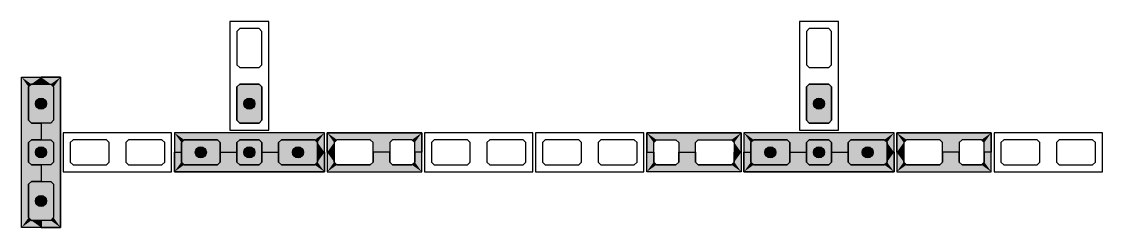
# Model space of a CAD drawing. Extents: x -1.9 to 86, y -1.6 to 60.9.
# Drawn here: x 54.47 to 62.25, y 29.05 to 30.53 of the extents above; entities that cross this region are included whole.
import ezdxf

# ---------------------------------------------------------------- set-up
doc = ezdxf.new("R2010")
doc.units = 0
doc.header["$MEASUREMENT"] = 0
for name, color, linetype in [('PENA_01', 1, 'CONTINUOUS'), ('PENA_02', 2, 'CONTINUOUS'), ('PENA_03', 3, 'CONTINUOUS'), ('PENA_11', 252, 'CONTINUOUS'), ('PENA_19', 240, 'CONTINUOUS'), ('PENA_21', 100, 'CONTINUOUS')]:
    doc.layers.add(name, color=color, linetype=linetype)

msp = doc.modelspace()

# ---------------------------------------------------------------- linework, layer by layer
at = {"layer": 'PENA_01', "linetype": 'Continuous'}
for points in [[(56.181558, 30.196109), (56.201558, 30.216109), (56.201558, 30.456109), (56.181558, 30.476109), (56.041558, 30.476109), (56.021558, 30.456109), (56.021558, 30.216109), (56.041558, 30.196109), (56.181558, 30.196109)], [(60.281558, 30.196109), (60.301558, 30.216109), (60.301558, 30.456109), (60.281558, 30.476109), (60.141558, 30.476109), (60.121558, 30.456109), (60.121558, 30.216109), (60.141558, 30.196109), (60.281558, 30.196109)], [(54.681558, 30.076109), (54.701558, 30.056109), (54.701558, 29.816109), (54.681558, 29.796109), (54.541558, 29.796109), (54.521558, 29.816109), (54.521558, 30.056109), (54.541558, 30.076109), (54.681558, 30.076109)], [(56.181558, 29.796109), (56.201558, 29.816109), (56.201558, 30.056109), (56.181558, 30.076109), (56.041558, 30.076109), (56.021558, 30.056109), (56.021558, 29.816109), (56.041558, 29.796109), (56.181558, 29.796109)], [(60.281558, 29.796109), (60.301558, 29.816109), (60.301558, 30.056109), (60.281558, 30.076109), (60.141558, 30.076109), (60.121558, 30.056109), (60.121558, 29.816109), (60.141558, 29.796109), (60.281558, 29.796109)], [(54.681558, 29.676109), (54.701558, 29.656109), (54.701558, 29.516109), (54.681558, 29.496109), (54.541558, 29.496109), (54.521558, 29.516109), (54.521558, 29.656109), (54.541558, 29.676109), (54.681558, 29.676109)], [(55.101558, 29.656109), (55.081558, 29.676109), (54.841558, 29.676109), (54.821558, 29.656109), (54.821558, 29.516109), (54.841558, 29.496109), (55.081558, 29.496109), (55.101558, 29.516109), (55.101558, 29.656109)], [(55.501558, 29.656109), (55.481558, 29.676109), (55.241558, 29.676109), (55.221558, 29.656109), (55.221558, 29.516109), (55.241558, 29.496109), (55.481558, 29.496109), (55.501558, 29.516109), (55.501558, 29.656109)], [(55.621558, 29.516109), (55.641558, 29.496109), (55.881558, 29.496109), (55.901558, 29.516109), (55.901558, 29.656109), (55.881558, 29.676109), (55.641558, 29.676109), (55.621558, 29.656109), (55.621558, 29.516109)], [(56.021558, 29.516109), (56.041558, 29.496109), (56.181558, 29.496109), (56.201558, 29.516109), (56.201558, 29.656109), (56.181558, 29.676109), (56.041558, 29.676109), (56.021558, 29.656109), (56.021558, 29.516109)], [(56.321558, 29.516109), (56.341558, 29.496109), (56.581558, 29.496109), (56.601558, 29.516109), (56.601558, 29.656109), (56.581558, 29.676109), (56.341558, 29.676109), (56.321558, 29.656109), (56.321558, 29.516109)], [(56.981558, 29.676109), (56.741558, 29.676109), (56.721558, 29.656109), (56.721558, 29.516109), (56.741558, 29.496109), (56.981558, 29.496109), (57.001558, 29.516109), (57.001558, 29.656109), (56.981558, 29.676109)], [(57.281558, 29.676109), (57.141558, 29.676109), (57.121558, 29.656109), (57.121558, 29.516109), (57.141558, 29.496109), (57.281558, 29.496109), (57.301558, 29.516109), (57.301558, 29.656109), (57.281558, 29.676109)], [(57.701558, 29.656109), (57.681558, 29.676109), (57.441558, 29.676109), (57.421558, 29.656109), (57.421558, 29.516109), (57.441558, 29.496109), (57.681558, 29.496109), (57.701558, 29.516109), (57.701558, 29.656109)], [(58.101558, 29.656109), (58.081558, 29.676109), (57.841558, 29.676109), (57.821558, 29.656109), (57.821558, 29.516109), (57.841558, 29.496109), (58.081558, 29.496109), (58.101558, 29.516109), (58.101558, 29.656109)], [(58.501558, 29.656109), (58.481558, 29.676109), (58.241558, 29.676109), (58.221558, 29.656109), (58.221558, 29.516109), (58.241558, 29.496109), (58.481558, 29.496109), (58.501558, 29.516109), (58.501558, 29.656109)], [(58.901558, 29.656109), (58.881558, 29.676109), (58.641558, 29.676109), (58.621558, 29.656109), (58.621558, 29.516109), (58.641558, 29.496109), (58.881558, 29.496109), (58.901558, 29.516109), (58.901558, 29.656109)], [(59.041558, 29.676109), (59.181558, 29.676109), (59.201558, 29.656109), (59.201558, 29.516109), (59.181558, 29.496109), (59.041558, 29.496109), (59.021558, 29.516109), (59.021558, 29.656109), (59.041558, 29.676109)], [(59.341558, 29.676109), (59.581558, 29.676109), (59.601558, 29.656109), (59.601558, 29.516109), (59.581558, 29.496109), (59.341558, 29.496109), (59.321558, 29.516109), (59.321558, 29.656109), (59.341558, 29.676109)], [(59.721558, 29.516109), (59.741558, 29.496109), (59.981558, 29.496109), (60.001558, 29.516109), (60.001558, 29.656109), (59.981558, 29.676109), (59.741558, 29.676109), (59.721558, 29.656109), (59.721558, 29.516109)], [(60.121558, 29.516109), (60.141558, 29.496109), (60.281558, 29.496109), (60.301558, 29.516109), (60.301558, 29.656109), (60.281558, 29.676109), (60.141558, 29.676109), (60.121558, 29.656109), (60.121558, 29.516109)], [(60.421558, 29.516109), (60.441558, 29.496109), (60.681558, 29.496109), (60.701558, 29.516109), (60.701558, 29.656109), (60.681558, 29.676109), (60.441558, 29.676109), (60.421558, 29.656109), (60.421558, 29.516109)], [(61.081558, 29.676109), (60.841558, 29.676109), (60.821558, 29.656109), (60.821558, 29.516109), (60.841558, 29.496109), (61.081558, 29.496109), (61.101558, 29.516109), (61.101558, 29.656109), (61.081558, 29.676109)], [(61.381558, 29.676109), (61.241558, 29.676109), (61.221558, 29.656109), (61.221558, 29.516109), (61.241558, 29.496109), (61.381558, 29.496109), (61.401558, 29.516109), (61.401558, 29.656109), (61.381558, 29.676109)], [(61.801558, 29.656109), (61.781558, 29.676109), (61.541558, 29.676109), (61.521558, 29.656109), (61.521558, 29.516109), (61.541558, 29.496109), (61.781558, 29.496109), (61.801558, 29.516109), (61.801558, 29.656109)], [(62.201558, 29.656109), (62.181558, 29.676109), (61.941558, 29.676109), (61.921558, 29.656109), (61.921558, 29.516109), (61.941558, 29.496109), (62.181558, 29.496109), (62.201558, 29.516109), (62.201558, 29.656109)], [(54.681558, 29.376109), (54.701558, 29.356109), (54.701558, 29.116109), (54.681558, 29.096109), (54.541558, 29.096109), (54.521558, 29.116109), (54.521558, 29.356109), (54.541558, 29.376109), (54.681558, 29.376109)]]:
    msp.add_lwpolyline(points, dxfattribs=at)
at = {"layer": 'PENA_02', "linetype": 'Continuous'}
for p, q in [((54.471558, 29.046109), (54.471558, 30.126109)), ((54.471558, 30.126109), (54.751558, 30.126109)), ((54.751558, 30.126109), (54.751558, 29.046109)), ((56.651558, 29.726109), (55.571558, 29.726109)), ((55.571558, 29.726109), (55.571558, 29.446109)), ((56.651558, 29.446109), (56.651558, 29.726109)), ((60.751558, 29.726109), (59.671558, 29.726109)), ((59.671558, 29.726109), (59.671558, 29.446109)), ((60.751558, 29.446109), (60.751558, 29.726109)), ((55.571558, 29.446109), (56.651558, 29.446109)), ((59.671558, 29.446109), (60.751558, 29.446109)), ((54.751558, 29.046109), (54.471558, 29.046109))]:
    msp.add_line(p, q, dxfattribs=at)
for points in [[(56.251558, 29.746109), (56.251558, 30.526109), (55.971558, 30.526109), (55.971558, 29.746109), (56.251558, 29.746109)], [(60.351558, 29.746109), (60.351558, 30.526109), (60.071558, 30.526109), (60.071558, 29.746109), (60.351558, 29.746109)], [(55.551558, 29.726109), (54.771558, 29.726109), (54.771558, 29.446109), (55.551558, 29.446109), (55.551558, 29.726109)], [(57.351558, 29.726109), (56.671558, 29.726109), (56.671558, 29.446109), (57.351558, 29.446109), (57.351558, 29.726109)], [(58.151558, 29.726109), (57.371558, 29.726109), (57.371558, 29.446109), (58.151558, 29.446109), (58.151558, 29.726109)], [(58.951558, 29.726109), (58.171558, 29.726109), (58.171558, 29.446109), (58.951558, 29.446109), (58.951558, 29.726109)], [(58.971558, 29.726109), (59.651558, 29.726109), (59.651558, 29.446109), (58.971558, 29.446109), (58.971558, 29.726109)], [(61.451558, 29.726109), (60.771558, 29.726109), (60.771558, 29.446109), (61.451558, 29.446109), (61.451558, 29.726109)], [(62.251558, 29.726109), (61.471558, 29.726109), (61.471558, 29.446109), (62.251558, 29.446109), (62.251558, 29.726109)]]:
    msp.add_lwpolyline(points, dxfattribs=at)
at = {"layer": 'PENA_03', "linetype": 'Continuous'}
for points in [[(54.541558, 29.796109), (54.521558, 29.816109), (54.521558, 30.056109), (54.541558, 30.076109), (54.681558, 30.076109), (54.701558, 30.056109), (54.701558, 29.816109), (54.681558, 29.796109), (54.541558, 29.796109)], [(56.041558, 29.796109), (56.021558, 29.816109), (56.021558, 30.056109), (56.041558, 30.076109), (56.181558, 30.076109), (56.201558, 30.056109), (56.201558, 29.816109), (56.181558, 29.796109), (56.041558, 29.796109)], [(60.141558, 29.796109), (60.121558, 29.816109), (60.121558, 30.056109), (60.141558, 30.076109), (60.281558, 30.076109), (60.301558, 30.056109), (60.301558, 29.816109), (60.281558, 29.796109), (60.141558, 29.796109)], [(54.701558, 29.516109), (54.681558, 29.496109), (54.541558, 29.496109), (54.521558, 29.516109), (54.521558, 29.656109), (54.541558, 29.676109), (54.681558, 29.676109), (54.701558, 29.656109), (54.701558, 29.516109)], [(55.901558, 29.516109), (55.881558, 29.496109), (55.641558, 29.496109), (55.621558, 29.516109), (55.621558, 29.656109), (55.641558, 29.676109), (55.881558, 29.676109), (55.901558, 29.656109), (55.901558, 29.516109)], [(56.201558, 29.516109), (56.181558, 29.496109), (56.041558, 29.496109), (56.021558, 29.516109), (56.021558, 29.656109), (56.041558, 29.676109), (56.181558, 29.676109), (56.201558, 29.656109), (56.201558, 29.516109)], [(56.601558, 29.516109), (56.581558, 29.496109), (56.341558, 29.496109), (56.321558, 29.516109), (56.321558, 29.656109), (56.341558, 29.676109), (56.581558, 29.676109), (56.601558, 29.656109), (56.601558, 29.516109)], [(60.001558, 29.516109), (59.981558, 29.496109), (59.741558, 29.496109), (59.721558, 29.516109), (59.721558, 29.656109), (59.741558, 29.676109), (59.981558, 29.676109), (60.001558, 29.656109), (60.001558, 29.516109)], [(60.301558, 29.516109), (60.281558, 29.496109), (60.141558, 29.496109), (60.121558, 29.516109), (60.121558, 29.656109), (60.141558, 29.676109), (60.281558, 29.676109), (60.301558, 29.656109), (60.301558, 29.516109)], [(60.701558, 29.516109), (60.681558, 29.496109), (60.441558, 29.496109), (60.421558, 29.516109), (60.421558, 29.656109), (60.441558, 29.676109), (60.681558, 29.676109), (60.701558, 29.656109), (60.701558, 29.516109)], [(54.541558, 29.096109), (54.521558, 29.116109), (54.521558, 29.356109), (54.541558, 29.376109), (54.681558, 29.376109), (54.701558, 29.356109), (54.701558, 29.116109), (54.681558, 29.096109), (54.541558, 29.096109)]]:
    msp.add_lwpolyline(points, dxfattribs=at)
for centre in [(54.611558, 29.936109), (56.111558, 29.936109), (60.211558, 29.936109), (54.611558, 29.586109), (55.761558, 29.586109), (56.111558, 29.586109), (56.461558, 29.586109), (59.861558, 29.586109), (60.211558, 29.586109), (60.561558, 29.586109), (54.611558, 29.236109)]:
    msp.add_circle(centre, 0.04, dxfattribs=at)
for points in [[(54.651558, 29.936109), (54.591558, 29.97075), (54.57397, 29.94979)], [(54.651558, 29.936109), (54.618504, 29.975501), (54.591558, 29.97075)], [(54.651558, 29.936109), (54.6422, 29.96182), (54.618504, 29.975501)], [(56.151558, 29.936109), (56.091558, 29.97075), (56.07397, 29.94979)], [(56.151558, 29.936109), (56.118504, 29.975501), (56.091558, 29.97075)], [(56.151558, 29.936109), (56.1422, 29.96182), (56.118504, 29.975501)], [(60.251558, 29.936109), (60.191558, 29.97075), (60.17397, 29.94979)], [(60.251558, 29.936109), (60.218504, 29.975501), (60.191558, 29.97075)], [(60.251558, 29.936109), (60.2422, 29.96182), (60.218504, 29.975501)], [(54.651558, 29.936109), (54.57397, 29.94979), (54.57397, 29.922428)], [(54.651558, 29.936109), (54.57397, 29.922428), (54.591558, 29.901468)], [(54.651558, 29.936109), (54.591558, 29.901468), (54.618504, 29.896716)], [(54.651558, 29.936109), (54.618504, 29.896716), (54.6422, 29.910397)], [(54.651558, 29.936109), (54.6422, 29.910397), (54.651558, 29.936109)], [(56.151558, 29.936109), (56.07397, 29.94979), (56.07397, 29.922428)], [(56.151558, 29.936109), (56.07397, 29.922428), (56.091558, 29.901468)], [(56.151558, 29.936109), (56.091558, 29.901468), (56.118504, 29.896716)], [(56.151558, 29.936109), (56.118504, 29.896716), (56.1422, 29.910397)], [(56.151558, 29.936109), (56.1422, 29.910397), (56.151558, 29.936109)], [(60.251558, 29.936109), (60.17397, 29.94979), (60.17397, 29.922428)], [(60.251558, 29.936109), (60.17397, 29.922428), (60.191558, 29.901468)], [(60.251558, 29.936109), (60.191558, 29.901468), (60.218504, 29.896716)], [(60.251558, 29.936109), (60.218504, 29.896716), (60.2422, 29.910397)], [(60.251558, 29.936109), (60.2422, 29.910397), (60.251558, 29.936109)], [(54.651558, 29.586109), (54.591558, 29.62075), (54.57397, 29.59979)], [(54.651558, 29.586109), (54.57397, 29.59979), (54.57397, 29.572428)], [(54.651558, 29.586109), (54.57397, 29.572428), (54.591558, 29.551468)], [(54.651558, 29.586109), (54.618504, 29.625501), (54.591558, 29.62075)], [(54.651558, 29.586109), (54.591558, 29.551468), (54.618504, 29.546716)], [(54.651558, 29.586109), (54.6422, 29.61182), (54.618504, 29.625501)], [(54.651558, 29.586109), (54.618504, 29.546716), (54.6422, 29.560397)], [(54.651558, 29.586109), (54.6422, 29.560397), (54.651558, 29.586109)], [(55.801558, 29.586109), (55.741558, 29.62075), (55.72397, 29.59979)], [(55.801558, 29.586109), (55.72397, 29.59979), (55.72397, 29.572428)], [(55.801558, 29.586109), (55.72397, 29.572428), (55.741558, 29.551468)], [(55.801558, 29.586109), (55.768504, 29.625501), (55.741558, 29.62075)], [(55.801558, 29.586109), (55.741558, 29.551468), (55.768504, 29.546716)], [(55.801558, 29.586109), (55.7922, 29.61182), (55.768504, 29.625501)], [(55.801558, 29.586109), (55.768504, 29.546716), (55.7922, 29.560397)], [(55.801558, 29.586109), (55.7922, 29.560397), (55.801558, 29.586109)], [(56.151558, 29.586109), (56.091558, 29.62075), (56.07397, 29.59979)], [(56.151558, 29.586109), (56.07397, 29.59979), (56.07397, 29.572428)], [(56.151558, 29.586109), (56.07397, 29.572428), (56.091558, 29.551468)], [(56.151558, 29.586109), (56.118504, 29.625501), (56.091558, 29.62075)], [(56.151558, 29.586109), (56.091558, 29.551468), (56.118504, 29.546716)], [(56.151558, 29.586109), (56.1422, 29.61182), (56.118504, 29.625501)], [(56.151558, 29.586109), (56.118504, 29.546716), (56.1422, 29.560397)], [(56.151558, 29.586109), (56.1422, 29.560397), (56.151558, 29.586109)], [(56.501558, 29.586109), (56.441558, 29.62075), (56.42397, 29.59979)], [(56.501558, 29.586109), (56.42397, 29.59979), (56.42397, 29.572428)], [(56.501558, 29.586109), (56.42397, 29.572428), (56.441558, 29.551468)], [(56.501558, 29.586109), (56.468504, 29.625501), (56.441558, 29.62075)], [(56.501558, 29.586109), (56.441558, 29.551468), (56.468504, 29.546716)], [(56.501558, 29.586109), (56.4922, 29.61182), (56.468504, 29.625501)], [(56.501558, 29.586109), (56.468504, 29.546716), (56.4922, 29.560397)], [(56.501558, 29.586109), (56.4922, 29.560397), (56.501558, 29.586109)], [(59.901558, 29.586109), (59.841558, 29.62075), (59.82397, 29.59979)], [(59.901558, 29.586109), (59.82397, 29.59979), (59.82397, 29.572428)], [(59.901558, 29.586109), (59.82397, 29.572428), (59.841558, 29.551468)], [(59.901558, 29.586109), (59.868504, 29.625501), (59.841558, 29.62075)], [(59.901558, 29.586109), (59.841558, 29.551468), (59.868504, 29.546716)], [(59.901558, 29.586109), (59.8922, 29.61182), (59.868504, 29.625501)], [(59.901558, 29.586109), (59.868504, 29.546716), (59.8922, 29.560397)], [(59.901558, 29.586109), (59.8922, 29.560397), (59.901558, 29.586109)], [(60.251558, 29.586109), (60.191558, 29.62075), (60.17397, 29.59979)], [(60.251558, 29.586109), (60.17397, 29.59979), (60.17397, 29.572428)], [(60.251558, 29.586109), (60.17397, 29.572428), (60.191558, 29.551468)], [(60.251558, 29.586109), (60.218504, 29.625501), (60.191558, 29.62075)], [(60.251558, 29.586109), (60.191558, 29.551468), (60.218504, 29.546716)], [(60.251558, 29.586109), (60.2422, 29.61182), (60.218504, 29.625501)], [(60.251558, 29.586109), (60.218504, 29.546716), (60.2422, 29.560397)], [(60.251558, 29.586109), (60.2422, 29.560397), (60.251558, 29.586109)], [(60.601558, 29.586109), (60.541558, 29.62075), (60.52397, 29.59979)], [(60.601558, 29.586109), (60.52397, 29.59979), (60.52397, 29.572428)], [(60.601558, 29.586109), (60.52397, 29.572428), (60.541558, 29.551468)], [(60.601558, 29.586109), (60.568504, 29.625501), (60.541558, 29.62075)], [(60.601558, 29.586109), (60.541558, 29.551468), (60.568504, 29.546716)], [(60.601558, 29.586109), (60.5922, 29.61182), (60.568504, 29.625501)], [(60.601558, 29.586109), (60.568504, 29.546716), (60.5922, 29.560397)], [(60.601558, 29.586109), (60.5922, 29.560397), (60.601558, 29.586109)], [(54.651558, 29.236109), (54.591558, 29.27075), (54.57397, 29.24979)], [(54.651558, 29.236109), (54.618504, 29.275501), (54.591558, 29.27075)], [(54.651558, 29.236109), (54.6422, 29.26182), (54.618504, 29.275501)], [(54.651558, 29.236109), (54.57397, 29.24979), (54.57397, 29.222428)], [(54.651558, 29.236109), (54.57397, 29.222428), (54.591558, 29.201468)], [(54.651558, 29.236109), (54.591558, 29.201468), (54.618504, 29.196716)], [(54.651558, 29.236109), (54.618504, 29.196716), (54.6422, 29.210397)], [(54.651558, 29.236109), (54.6422, 29.210397), (54.651558, 29.236109)]]:
    msp.add_solid(points, dxfattribs=at)
at = {"layer": 'PENA_11', "linetype": 'Continuous'}
for points in [[(54.541558, 29.796109), (54.521558, 30.056109), (54.541558, 30.076109)], [(54.541558, 29.796109), (54.521558, 29.816109), (54.521558, 30.056109)], [(54.541558, 29.796109), (54.541558, 30.076109), (54.681558, 30.076109)], [(54.541558, 29.796109), (54.681558, 30.076109), (54.701558, 30.056109)], [(54.541558, 29.796109), (54.701558, 30.056109), (54.701558, 29.816109)], [(56.041558, 29.796109), (56.021558, 30.056109), (56.041558, 30.076109)], [(56.041558, 29.796109), (56.021558, 29.816109), (56.021558, 30.056109)], [(56.041558, 29.796109), (56.041558, 30.076109), (56.181558, 30.076109)], [(56.041558, 29.796109), (56.181558, 30.076109), (56.201558, 30.056109)], [(56.041558, 29.796109), (56.201558, 30.056109), (56.201558, 29.816109)], [(60.141558, 29.796109), (60.121558, 30.056109), (60.141558, 30.076109)], [(60.141558, 29.796109), (60.121558, 29.816109), (60.121558, 30.056109)], [(60.141558, 29.796109), (60.141558, 30.076109), (60.281558, 30.076109)], [(60.141558, 29.796109), (60.281558, 30.076109), (60.301558, 30.056109)], [(60.141558, 29.796109), (60.301558, 30.056109), (60.301558, 29.816109)], [(54.541558, 29.796109), (54.701558, 29.816109), (54.681558, 29.796109)], [(56.041558, 29.796109), (56.201558, 29.816109), (56.181558, 29.796109)], [(60.141558, 29.796109), (60.301558, 29.816109), (60.281558, 29.796109)], [(54.541558, 29.796109), (54.681558, 29.796109), (54.541558, 29.796109)], [(56.041558, 29.796109), (56.181558, 29.796109), (56.041558, 29.796109)], [(60.141558, 29.796109), (60.281558, 29.796109), (60.141558, 29.796109)], [(54.701558, 29.516109), (54.521558, 29.656109), (54.541558, 29.676109)], [(54.701558, 29.516109), (54.521558, 29.516109), (54.521558, 29.656109)], [(54.701558, 29.516109), (54.541558, 29.676109), (54.681558, 29.676109)], [(54.701558, 29.516109), (54.681558, 29.676109), (54.701558, 29.656109)], [(54.701558, 29.516109), (54.701558, 29.656109), (54.701558, 29.516109)], [(55.901558, 29.516109), (55.621558, 29.656109), (55.641558, 29.676109)], [(55.901558, 29.516109), (55.621558, 29.516109), (55.621558, 29.656109)], [(55.901558, 29.516109), (55.641558, 29.676109), (55.881558, 29.676109)], [(55.901558, 29.516109), (55.881558, 29.676109), (55.901558, 29.656109)], [(55.901558, 29.516109), (55.901558, 29.656109), (55.901558, 29.516109)], [(56.201558, 29.516109), (56.021558, 29.656109), (56.041558, 29.676109)], [(56.201558, 29.516109), (56.021558, 29.516109), (56.021558, 29.656109)], [(56.201558, 29.516109), (56.041558, 29.676109), (56.181558, 29.676109)], [(56.201558, 29.516109), (56.181558, 29.676109), (56.201558, 29.656109)], [(56.201558, 29.516109), (56.201558, 29.656109), (56.201558, 29.516109)], [(56.601558, 29.516109), (56.321558, 29.656109), (56.341558, 29.676109)], [(56.601558, 29.516109), (56.321558, 29.516109), (56.321558, 29.656109)], [(56.601558, 29.516109), (56.341558, 29.676109), (56.581558, 29.676109)], [(56.601558, 29.516109), (56.581558, 29.676109), (56.601558, 29.656109)], [(56.601558, 29.516109), (56.601558, 29.656109), (56.601558, 29.516109)], [(60.001558, 29.516109), (59.721558, 29.656109), (59.741558, 29.676109)], [(60.001558, 29.516109), (59.721558, 29.516109), (59.721558, 29.656109)], [(60.001558, 29.516109), (59.741558, 29.676109), (59.981558, 29.676109)], [(60.001558, 29.516109), (59.981558, 29.676109), (60.001558, 29.656109)], [(60.001558, 29.516109), (60.001558, 29.656109), (60.001558, 29.516109)], [(60.301558, 29.516109), (60.121558, 29.656109), (60.141558, 29.676109)], [(60.301558, 29.516109), (60.121558, 29.516109), (60.121558, 29.656109)], [(60.301558, 29.516109), (60.141558, 29.676109), (60.281558, 29.676109)], [(60.301558, 29.516109), (60.281558, 29.676109), (60.301558, 29.656109)], [(60.301558, 29.516109), (60.301558, 29.656109), (60.301558, 29.516109)], [(60.701558, 29.516109), (60.421558, 29.656109), (60.441558, 29.676109)], [(60.701558, 29.516109), (60.421558, 29.516109), (60.421558, 29.656109)], [(60.701558, 29.516109), (60.441558, 29.676109), (60.681558, 29.676109)], [(60.701558, 29.516109), (60.681558, 29.676109), (60.701558, 29.656109)], [(60.701558, 29.516109), (60.701558, 29.656109), (60.701558, 29.516109)], [(54.701558, 29.516109), (54.541558, 29.496109), (54.521558, 29.516109)], [(54.701558, 29.516109), (54.681558, 29.496109), (54.541558, 29.496109)], [(55.901558, 29.516109), (55.641558, 29.496109), (55.621558, 29.516109)], [(55.901558, 29.516109), (55.881558, 29.496109), (55.641558, 29.496109)], [(56.201558, 29.516109), (56.041558, 29.496109), (56.021558, 29.516109)], [(56.201558, 29.516109), (56.181558, 29.496109), (56.041558, 29.496109)], [(56.601558, 29.516109), (56.341558, 29.496109), (56.321558, 29.516109)], [(56.601558, 29.516109), (56.581558, 29.496109), (56.341558, 29.496109)], [(60.001558, 29.516109), (59.741558, 29.496109), (59.721558, 29.516109)], [(60.001558, 29.516109), (59.981558, 29.496109), (59.741558, 29.496109)], [(60.301558, 29.516109), (60.141558, 29.496109), (60.121558, 29.516109)], [(60.301558, 29.516109), (60.281558, 29.496109), (60.141558, 29.496109)], [(60.701558, 29.516109), (60.441558, 29.496109), (60.421558, 29.516109)], [(60.701558, 29.516109), (60.681558, 29.496109), (60.441558, 29.496109)], [(54.541558, 29.096109), (54.521558, 29.356109), (54.541558, 29.376109)], [(54.541558, 29.096109), (54.521558, 29.116109), (54.521558, 29.356109)], [(54.541558, 29.096109), (54.541558, 29.376109), (54.681558, 29.376109)], [(54.541558, 29.096109), (54.681558, 29.376109), (54.701558, 29.356109)], [(54.541558, 29.096109), (54.701558, 29.356109), (54.701558, 29.116109)], [(54.541558, 29.096109), (54.701558, 29.116109), (54.681558, 29.096109)], [(54.541558, 29.096109), (54.681558, 29.096109), (54.541558, 29.096109)]]:
    msp.add_solid(points, dxfattribs=at)
at = {"layer": 'PENA_19', "linetype": 'Continuous'}
for points in [[(54.611558, 30.126109), (54.611558, 30.076109), (54.541558, 30.076109), (54.521558, 30.056109), (54.521558, 29.816109), (54.541558, 29.796109), (54.611558, 29.796109), (54.611558, 29.676109), (54.541558, 29.676109), (54.521558, 29.656109), (54.521558, 29.516109), (54.541558, 29.496109), (54.611558, 29.496109), (54.611558, 29.376109), (54.541558, 29.376109), (54.521558, 29.356109), (54.521558, 29.116109), (54.541558, 29.096109), (54.611558, 29.096109), (54.611558, 29.046109), (54.471558, 29.046109), (54.471558, 30.126109), (54.611558, 30.126109)], [(54.611558, 30.126109), (54.611558, 30.076109), (54.681558, 30.076109), (54.701558, 30.056109), (54.701558, 29.816109), (54.681558, 29.796109), (54.611558, 29.796109), (54.611558, 29.676109), (54.681558, 29.676109), (54.701558, 29.656109), (54.701558, 29.516109), (54.681558, 29.496109), (54.611558, 29.496109), (54.611558, 29.376109), (54.681558, 29.376109), (54.701558, 29.356109), (54.701558, 29.116109), (54.681558, 29.096109), (54.611558, 29.096109), (54.611558, 29.046109), (54.751558, 29.046109), (54.751558, 30.126109), (54.611558, 30.126109)], [(55.571558, 29.586109), (55.621558, 29.586109), (55.621558, 29.656109), (55.641558, 29.676109), (55.881558, 29.676109), (55.901558, 29.656109), (55.901558, 29.586109), (56.021558, 29.586109), (56.021558, 29.656109), (56.041558, 29.676109), (56.181558, 29.676109), (56.201558, 29.656109), (56.201558, 29.586109), (56.321558, 29.586109), (56.321558, 29.656109), (56.341558, 29.676109), (56.581558, 29.676109), (56.601558, 29.656109), (56.601558, 29.586109), (56.651558, 29.586109), (56.651558, 29.726109), (55.571558, 29.726109), (55.571558, 29.586109)], [(59.671558, 29.586109), (59.721558, 29.586109), (59.721558, 29.656109), (59.741558, 29.676109), (59.981558, 29.676109), (60.001558, 29.656109), (60.001558, 29.586109), (60.121558, 29.586109), (60.121558, 29.656109), (60.141558, 29.676109), (60.281558, 29.676109), (60.301558, 29.656109), (60.301558, 29.586109), (60.421558, 29.586109), (60.421558, 29.656109), (60.441558, 29.676109), (60.681558, 29.676109), (60.701558, 29.656109), (60.701558, 29.586109), (60.751558, 29.586109), (60.751558, 29.726109), (59.671558, 29.726109), (59.671558, 29.586109)], [(55.571558, 29.586109), (55.621558, 29.586109), (55.621558, 29.516109), (55.641558, 29.496109), (55.881558, 29.496109), (55.901558, 29.516109), (55.901558, 29.586109), (56.021558, 29.586109), (56.021558, 29.516109), (56.041558, 29.496109), (56.181558, 29.496109), (56.201558, 29.516109), (56.201558, 29.586109), (56.321558, 29.586109), (56.321558, 29.516109), (56.341558, 29.496109), (56.581558, 29.496109), (56.601558, 29.516109), (56.601558, 29.586109), (56.651558, 29.586109), (56.651558, 29.446109), (55.571558, 29.446109), (55.571558, 29.586109)], [(59.671558, 29.586109), (59.721558, 29.586109), (59.721558, 29.516109), (59.741558, 29.496109), (59.981558, 29.496109), (60.001558, 29.516109), (60.001558, 29.586109), (60.121558, 29.586109), (60.121558, 29.516109), (60.141558, 29.496109), (60.281558, 29.496109), (60.301558, 29.516109), (60.301558, 29.586109), (60.421558, 29.586109), (60.421558, 29.516109), (60.441558, 29.496109), (60.681558, 29.496109), (60.701558, 29.516109), (60.701558, 29.586109), (60.751558, 29.586109), (60.751558, 29.446109), (59.671558, 29.446109), (59.671558, 29.586109)]]:
    msp.add_lwpolyline(points, dxfattribs=at)
for points in [[(54.541558, 30.076109), (54.521558, 30.056109), (54.471558, 30.126109)], [(54.541558, 30.076109), (54.471558, 30.126109), (54.611558, 30.126109)], [(54.471558, 30.126109), (54.521558, 30.056109), (54.471558, 29.046109)], [(54.541558, 30.076109), (54.611558, 30.126109), (54.611558, 30.076109)], [(54.611558, 30.126109), (54.681558, 30.076109), (54.751558, 30.126109)], [(54.611558, 30.126109), (54.611558, 30.076109), (54.681558, 30.076109)], [(54.751558, 30.126109), (54.681558, 30.076109), (54.701558, 30.056109)], [(54.751558, 30.126109), (54.701558, 30.056109), (54.751558, 29.046109)], [(54.471558, 29.046109), (54.521558, 30.056109), (54.521558, 29.116109)], [(54.521558, 29.116109), (54.521558, 30.056109), (54.521558, 29.816109)], [(54.751558, 29.046109), (54.701558, 30.056109), (54.701558, 29.816109)], [(54.521558, 29.816109), (54.521558, 29.116109), (54.521558, 29.656109)], [(54.541558, 29.796109), (54.521558, 29.656109), (54.521558, 29.816109)], [(54.701558, 29.656109), (54.701558, 29.816109), (54.681558, 29.796109)], [(54.751558, 29.046109), (54.701558, 29.816109), (54.701558, 29.656109)], [(54.541558, 29.676109), (54.521558, 29.656109), (54.541558, 29.796109)], [(54.541558, 29.676109), (54.541558, 29.796109), (54.611558, 29.796109)], [(54.541558, 29.676109), (54.611558, 29.796109), (54.611558, 29.676109)], [(54.681558, 29.796109), (54.611558, 29.796109), (54.681558, 29.676109)], [(54.611558, 29.796109), (54.611558, 29.676109), (54.681558, 29.676109)], [(54.701558, 29.656109), (54.681558, 29.796109), (54.681558, 29.676109)], [(56.651558, 29.726109), (55.571558, 29.726109), (55.641558, 29.676109)], [(55.571558, 29.726109), (55.571558, 29.586109), (55.621558, 29.586109)], [(55.571558, 29.726109), (55.621558, 29.586109), (55.621558, 29.656109)], [(55.571558, 29.726109), (55.621558, 29.656109), (55.641558, 29.676109)], [(56.651558, 29.726109), (55.641558, 29.676109), (55.881558, 29.676109)], [(56.651558, 29.726109), (55.881558, 29.676109), (56.041558, 29.676109)], [(56.651558, 29.726109), (56.041558, 29.676109), (56.181558, 29.676109)], [(56.651558, 29.726109), (56.181558, 29.676109), (56.201558, 29.656109)], [(56.651558, 29.726109), (56.201558, 29.656109), (56.341558, 29.676109)], [(56.651558, 29.726109), (56.341558, 29.676109), (56.581558, 29.676109)], [(56.651558, 29.726109), (56.581558, 29.676109), (56.601558, 29.656109)], [(56.651558, 29.726109), (56.601558, 29.656109), (56.651558, 29.586109)], [(60.751558, 29.726109), (59.671558, 29.726109), (59.741558, 29.676109)], [(59.671558, 29.726109), (59.671558, 29.586109), (59.721558, 29.586109)], [(59.671558, 29.726109), (59.721558, 29.586109), (59.721558, 29.656109)], [(59.671558, 29.726109), (59.721558, 29.656109), (59.741558, 29.676109)], [(60.751558, 29.726109), (59.741558, 29.676109), (59.981558, 29.676109)], [(60.751558, 29.726109), (59.981558, 29.676109), (60.141558, 29.676109)], [(60.751558, 29.726109), (60.141558, 29.676109), (60.281558, 29.676109)], [(60.751558, 29.726109), (60.281558, 29.676109), (60.301558, 29.656109)], [(60.751558, 29.726109), (60.301558, 29.656109), (60.441558, 29.676109)], [(60.751558, 29.726109), (60.441558, 29.676109), (60.681558, 29.676109)], [(60.751558, 29.726109), (60.681558, 29.676109), (60.701558, 29.656109)], [(60.751558, 29.726109), (60.701558, 29.656109), (60.751558, 29.586109)], [(54.521558, 29.656109), (54.521558, 29.116109), (54.521558, 29.516109)], [(54.701558, 29.516109), (54.751558, 29.046109), (54.701558, 29.656109)], [(55.901558, 29.656109), (56.041558, 29.676109), (55.881558, 29.676109)], [(55.901558, 29.656109), (56.021558, 29.656109), (56.041558, 29.676109)], [(55.901558, 29.656109), (55.901558, 29.586109), (56.021558, 29.586109)], [(55.901558, 29.656109), (56.021558, 29.586109), (56.021558, 29.656109)], [(56.201558, 29.656109), (56.321558, 29.656109), (56.341558, 29.676109)], [(56.201558, 29.656109), (56.201558, 29.586109), (56.321558, 29.586109)], [(56.201558, 29.656109), (56.321558, 29.586109), (56.321558, 29.656109)], [(56.651558, 29.586109), (56.601558, 29.656109), (56.601558, 29.586109)], [(60.001558, 29.656109), (60.141558, 29.676109), (59.981558, 29.676109)], [(60.001558, 29.656109), (60.121558, 29.656109), (60.141558, 29.676109)], [(60.001558, 29.656109), (60.001558, 29.586109), (60.121558, 29.586109)], [(60.001558, 29.656109), (60.121558, 29.586109), (60.121558, 29.656109)], [(60.301558, 29.656109), (60.421558, 29.656109), (60.441558, 29.676109)], [(60.301558, 29.656109), (60.301558, 29.586109), (60.421558, 29.586109)], [(60.301558, 29.656109), (60.421558, 29.586109), (60.421558, 29.656109)], [(60.751558, 29.586109), (60.701558, 29.656109), (60.701558, 29.586109)], [(55.571558, 29.446109), (55.571558, 29.586109), (55.621558, 29.586109)], [(55.571558, 29.446109), (55.621558, 29.586109), (55.621558, 29.516109)], [(55.901558, 29.516109), (55.901558, 29.586109), (56.021558, 29.586109)], [(55.901558, 29.516109), (56.021558, 29.586109), (56.021558, 29.516109)], [(56.201558, 29.516109), (56.201558, 29.586109), (56.321558, 29.586109)], [(56.201558, 29.516109), (56.321558, 29.586109), (56.321558, 29.516109)], [(56.651558, 29.446109), (56.601558, 29.516109), (56.651558, 29.586109)], [(56.651558, 29.586109), (56.601558, 29.516109), (56.601558, 29.586109)], [(59.671558, 29.446109), (59.671558, 29.586109), (59.721558, 29.586109)], [(59.671558, 29.446109), (59.721558, 29.586109), (59.721558, 29.516109)], [(60.001558, 29.516109), (60.001558, 29.586109), (60.121558, 29.586109)], [(60.001558, 29.516109), (60.121558, 29.586109), (60.121558, 29.516109)], [(60.301558, 29.516109), (60.301558, 29.586109), (60.421558, 29.586109)], [(60.301558, 29.516109), (60.421558, 29.586109), (60.421558, 29.516109)], [(60.751558, 29.446109), (60.701558, 29.516109), (60.751558, 29.586109)], [(60.751558, 29.586109), (60.701558, 29.516109), (60.701558, 29.586109)], [(54.521558, 29.116109), (54.521558, 29.356109), (54.521558, 29.516109)], [(54.541558, 29.496109), (54.521558, 29.356109), (54.521558, 29.516109)], [(54.541558, 29.496109), (54.541558, 29.376109), (54.521558, 29.356109)], [(54.611558, 29.496109), (54.541558, 29.376109), (54.541558, 29.496109)], [(54.611558, 29.496109), (54.611558, 29.376109), (54.541558, 29.376109)], [(54.611558, 29.496109), (54.681558, 29.376109), (54.681558, 29.496109)], [(54.681558, 29.376109), (54.611558, 29.496109), (54.611558, 29.376109)], [(54.681558, 29.496109), (54.701558, 29.356109), (54.701558, 29.516109)], [(54.681558, 29.376109), (54.701558, 29.356109), (54.681558, 29.496109)], [(54.701558, 29.356109), (54.751558, 29.046109), (54.701558, 29.516109)], [(55.571558, 29.446109), (55.621558, 29.516109), (55.641558, 29.496109)], [(56.651558, 29.446109), (55.571558, 29.446109), (55.641558, 29.496109)], [(56.651558, 29.446109), (55.641558, 29.496109), (55.881558, 29.496109)], [(55.901558, 29.516109), (56.041558, 29.496109), (55.881558, 29.496109)], [(56.651558, 29.446109), (55.881558, 29.496109), (56.041558, 29.496109)], [(55.901558, 29.516109), (56.021558, 29.516109), (56.041558, 29.496109)], [(56.651558, 29.446109), (56.041558, 29.496109), (56.181558, 29.496109)], [(56.651558, 29.446109), (56.181558, 29.496109), (56.201558, 29.516109)], [(56.651558, 29.446109), (56.201558, 29.516109), (56.341558, 29.496109)], [(56.201558, 29.516109), (56.321558, 29.516109), (56.341558, 29.496109)], [(56.651558, 29.446109), (56.341558, 29.496109), (56.581558, 29.496109)], [(56.651558, 29.446109), (56.581558, 29.496109), (56.601558, 29.516109)], [(59.671558, 29.446109), (59.721558, 29.516109), (59.741558, 29.496109)], [(60.751558, 29.446109), (59.671558, 29.446109), (59.741558, 29.496109)], [(60.751558, 29.446109), (59.741558, 29.496109), (59.981558, 29.496109)], [(60.001558, 29.516109), (60.141558, 29.496109), (59.981558, 29.496109)], [(60.751558, 29.446109), (59.981558, 29.496109), (60.141558, 29.496109)], [(60.001558, 29.516109), (60.121558, 29.516109), (60.141558, 29.496109)], [(60.751558, 29.446109), (60.141558, 29.496109), (60.281558, 29.496109)], [(60.751558, 29.446109), (60.281558, 29.496109), (60.301558, 29.516109)], [(60.751558, 29.446109), (60.301558, 29.516109), (60.441558, 29.496109)], [(60.301558, 29.516109), (60.421558, 29.516109), (60.441558, 29.496109)], [(60.751558, 29.446109), (60.441558, 29.496109), (60.681558, 29.496109)], [(60.751558, 29.446109), (60.681558, 29.496109), (60.701558, 29.516109)], [(54.751558, 29.046109), (54.701558, 29.356109), (54.701558, 29.116109)], [(54.541558, 29.096109), (54.471558, 29.046109), (54.521558, 29.116109)], [(54.751558, 29.046109), (54.701558, 29.116109), (54.681558, 29.096109)], [(54.611558, 29.046109), (54.471558, 29.046109), (54.541558, 29.096109)], [(54.611558, 29.096109), (54.611558, 29.046109), (54.541558, 29.096109)], [(54.751558, 29.046109), (54.681558, 29.096109), (54.611558, 29.096109)], [(54.751558, 29.046109), (54.611558, 29.096109), (54.611558, 29.046109)]]:
    msp.add_solid(points, dxfattribs=at)
at = {"layer": 'PENA_21', "linetype": 'Continuous'}
for points in [[(57.351558, 29.586109), (57.301558, 29.586109), (57.301558, 29.656109), (57.281558, 29.676109), (57.141558, 29.676109), (57.121558, 29.656109), (57.121558, 29.586109), (57.001558, 29.586109), (57.001558, 29.656109), (56.981558, 29.676109), (56.741558, 29.676109), (56.721558, 29.656109), (56.721558, 29.586109), (56.671558, 29.586109), (56.671558, 29.726109), (57.351558, 29.726109), (57.351558, 29.586109)], [(58.971558, 29.586109), (59.021558, 29.586109), (59.021558, 29.656109), (59.041558, 29.676109), (59.181558, 29.676109), (59.201558, 29.656109), (59.201558, 29.586109), (59.321558, 29.586109), (59.321558, 29.656109), (59.341558, 29.676109), (59.581558, 29.676109), (59.601558, 29.656109), (59.601558, 29.586109), (59.651558, 29.586109), (59.651558, 29.726109), (58.971558, 29.726109), (58.971558, 29.586109)], [(61.451558, 29.586109), (61.401558, 29.586109), (61.401558, 29.656109), (61.381558, 29.676109), (61.241558, 29.676109), (61.221558, 29.656109), (61.221558, 29.586109), (61.101558, 29.586109), (61.101558, 29.656109), (61.081558, 29.676109), (60.841558, 29.676109), (60.821558, 29.656109), (60.821558, 29.586109), (60.771558, 29.586109), (60.771558, 29.726109), (61.451558, 29.726109), (61.451558, 29.586109)], [(57.351558, 29.586109), (57.301558, 29.586109), (57.301558, 29.516109), (57.281558, 29.496109), (57.141558, 29.496109), (57.121558, 29.516109), (57.121558, 29.586109), (57.001558, 29.586109), (57.001558, 29.516109), (56.981558, 29.496109), (56.741558, 29.496109), (56.721558, 29.516109), (56.721558, 29.586109), (56.671558, 29.586109), (56.671558, 29.446109), (57.351558, 29.446109), (57.351558, 29.586109)], [(58.971558, 29.586109), (59.021558, 29.586109), (59.021558, 29.516109), (59.041558, 29.496109), (59.181558, 29.496109), (59.201558, 29.516109), (59.201558, 29.586109), (59.321558, 29.586109), (59.321558, 29.516109), (59.341558, 29.496109), (59.581558, 29.496109), (59.601558, 29.516109), (59.601558, 29.586109), (59.651558, 29.586109), (59.651558, 29.446109), (58.971558, 29.446109), (58.971558, 29.586109)], [(61.451558, 29.586109), (61.401558, 29.586109), (61.401558, 29.516109), (61.381558, 29.496109), (61.241558, 29.496109), (61.221558, 29.516109), (61.221558, 29.586109), (61.101558, 29.586109), (61.101558, 29.516109), (61.081558, 29.496109), (60.841558, 29.496109), (60.821558, 29.516109), (60.821558, 29.586109), (60.771558, 29.586109), (60.771558, 29.446109), (61.451558, 29.446109), (61.451558, 29.586109)]]:
    msp.add_lwpolyline(points, dxfattribs=at)
for points in [[(57.351558, 29.726109), (56.741558, 29.676109), (56.671558, 29.726109)], [(56.741558, 29.676109), (56.721558, 29.656109), (56.671558, 29.726109)], [(56.671558, 29.726109), (56.721558, 29.656109), (56.671558, 29.586109)], [(56.981558, 29.676109), (56.741558, 29.676109), (57.351558, 29.726109)], [(57.001558, 29.656109), (56.981558, 29.676109), (57.351558, 29.726109)], [(57.351558, 29.726109), (57.141558, 29.676109), (57.001558, 29.656109)], [(57.351558, 29.726109), (57.281558, 29.676109), (57.141558, 29.676109)], [(57.351558, 29.726109), (57.301558, 29.656109), (57.281558, 29.676109)], [(57.351558, 29.726109), (57.351558, 29.586109), (57.301558, 29.586109)], [(57.351558, 29.726109), (57.301558, 29.586109), (57.301558, 29.656109)], [(59.651558, 29.726109), (58.971558, 29.726109), (59.041558, 29.676109)], [(58.971558, 29.726109), (58.971558, 29.586109), (59.021558, 29.586109)], [(58.971558, 29.726109), (59.021558, 29.586109), (59.021558, 29.656109)], [(58.971558, 29.726109), (59.021558, 29.656109), (59.041558, 29.676109)], [(59.651558, 29.726109), (59.041558, 29.676109), (59.181558, 29.676109)], [(59.651558, 29.726109), (59.181558, 29.676109), (59.201558, 29.656109)], [(59.651558, 29.726109), (59.201558, 29.656109), (59.341558, 29.676109)], [(59.651558, 29.726109), (59.341558, 29.676109), (59.581558, 29.676109)], [(59.651558, 29.726109), (59.581558, 29.676109), (59.601558, 29.656109)], [(59.651558, 29.726109), (59.601558, 29.656109), (59.651558, 29.586109)], [(61.451558, 29.726109), (60.841558, 29.676109), (60.771558, 29.726109)], [(60.841558, 29.676109), (60.821558, 29.656109), (60.771558, 29.726109)], [(60.771558, 29.726109), (60.821558, 29.656109), (60.771558, 29.586109)], [(61.081558, 29.676109), (60.841558, 29.676109), (61.451558, 29.726109)], [(61.101558, 29.656109), (61.081558, 29.676109), (61.451558, 29.726109)], [(61.451558, 29.726109), (61.241558, 29.676109), (61.101558, 29.656109)], [(61.451558, 29.726109), (61.381558, 29.676109), (61.241558, 29.676109)], [(61.451558, 29.726109), (61.401558, 29.656109), (61.381558, 29.676109)], [(61.451558, 29.726109), (61.451558, 29.586109), (61.401558, 29.586109)], [(61.451558, 29.726109), (61.401558, 29.586109), (61.401558, 29.656109)], [(56.721558, 29.656109), (56.721558, 29.586109), (56.671558, 29.586109)], [(57.001558, 29.586109), (57.001558, 29.656109), (57.141558, 29.676109)], [(57.001558, 29.586109), (57.141558, 29.676109), (57.121558, 29.656109)], [(57.001558, 29.586109), (57.121558, 29.656109), (57.121558, 29.586109)], [(59.201558, 29.656109), (59.321558, 29.656109), (59.341558, 29.676109)], [(59.201558, 29.656109), (59.201558, 29.586109), (59.321558, 29.586109)], [(59.201558, 29.656109), (59.321558, 29.586109), (59.321558, 29.656109)], [(59.651558, 29.586109), (59.601558, 29.656109), (59.601558, 29.586109)], [(60.821558, 29.656109), (60.821558, 29.586109), (60.771558, 29.586109)], [(61.101558, 29.586109), (61.101558, 29.656109), (61.241558, 29.676109)], [(61.101558, 29.586109), (61.241558, 29.676109), (61.221558, 29.656109)], [(61.101558, 29.586109), (61.221558, 29.656109), (61.221558, 29.586109)], [(56.671558, 29.446109), (56.721558, 29.516109), (56.671558, 29.586109)], [(56.721558, 29.516109), (56.721558, 29.586109), (56.671558, 29.586109)], [(57.001558, 29.586109), (57.001558, 29.516109), (57.141558, 29.496109)], [(57.001558, 29.586109), (57.141558, 29.496109), (57.121558, 29.516109)], [(57.001558, 29.586109), (57.121558, 29.516109), (57.121558, 29.586109)], [(57.351558, 29.446109), (57.351558, 29.586109), (57.301558, 29.586109)], [(57.351558, 29.446109), (57.301558, 29.586109), (57.301558, 29.516109)], [(58.971558, 29.446109), (58.971558, 29.586109), (59.021558, 29.586109)], [(58.971558, 29.446109), (59.021558, 29.586109), (59.021558, 29.516109)], [(59.201558, 29.516109), (59.201558, 29.586109), (59.321558, 29.586109)], [(59.201558, 29.516109), (59.321558, 29.586109), (59.321558, 29.516109)], [(59.651558, 29.446109), (59.601558, 29.516109), (59.651558, 29.586109)], [(59.651558, 29.586109), (59.601558, 29.516109), (59.601558, 29.586109)], [(60.771558, 29.446109), (60.821558, 29.516109), (60.771558, 29.586109)], [(60.821558, 29.516109), (60.821558, 29.586109), (60.771558, 29.586109)], [(61.101558, 29.586109), (61.101558, 29.516109), (61.241558, 29.496109)], [(61.101558, 29.586109), (61.241558, 29.496109), (61.221558, 29.516109)], [(61.101558, 29.586109), (61.221558, 29.516109), (61.221558, 29.586109)], [(61.451558, 29.446109), (61.451558, 29.586109), (61.401558, 29.586109)], [(61.451558, 29.446109), (61.401558, 29.586109), (61.401558, 29.516109)], [(56.741558, 29.496109), (56.721558, 29.516109), (56.671558, 29.446109)], [(57.351558, 29.446109), (56.741558, 29.496109), (56.671558, 29.446109)], [(56.981558, 29.496109), (56.741558, 29.496109), (57.351558, 29.446109)], [(57.001558, 29.516109), (56.981558, 29.496109), (57.351558, 29.446109)], [(57.351558, 29.446109), (57.141558, 29.496109), (57.001558, 29.516109)], [(57.351558, 29.446109), (57.281558, 29.496109), (57.141558, 29.496109)], [(57.351558, 29.446109), (57.301558, 29.516109), (57.281558, 29.496109)], [(58.971558, 29.446109), (59.021558, 29.516109), (59.041558, 29.496109)], [(59.651558, 29.446109), (58.971558, 29.446109), (59.041558, 29.496109)], [(59.651558, 29.446109), (59.041558, 29.496109), (59.181558, 29.496109)], [(59.651558, 29.446109), (59.181558, 29.496109), (59.201558, 29.516109)], [(59.651558, 29.446109), (59.201558, 29.516109), (59.341558, 29.496109)], [(59.201558, 29.516109), (59.321558, 29.516109), (59.341558, 29.496109)], [(59.651558, 29.446109), (59.341558, 29.496109), (59.581558, 29.496109)], [(59.651558, 29.446109), (59.581558, 29.496109), (59.601558, 29.516109)], [(60.841558, 29.496109), (60.821558, 29.516109), (60.771558, 29.446109)], [(61.451558, 29.446109), (60.841558, 29.496109), (60.771558, 29.446109)], [(61.081558, 29.496109), (60.841558, 29.496109), (61.451558, 29.446109)], [(61.101558, 29.516109), (61.081558, 29.496109), (61.451558, 29.446109)], [(61.451558, 29.446109), (61.241558, 29.496109), (61.101558, 29.516109)], [(61.451558, 29.446109), (61.381558, 29.496109), (61.241558, 29.496109)], [(61.451558, 29.446109), (61.401558, 29.516109), (61.381558, 29.496109)]]:
    msp.add_solid(points, dxfattribs=at)

doc.saveas('drawing.dxf')
